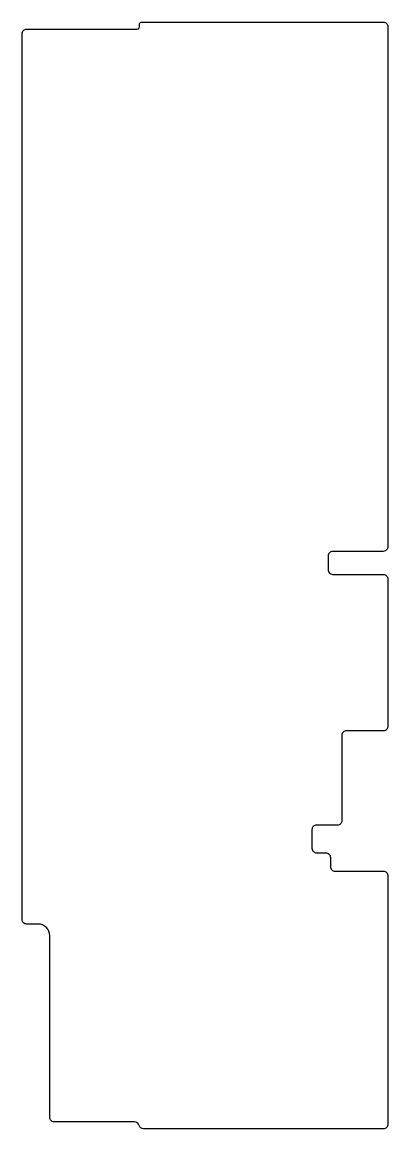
# Model space of a CAD drawing. Header units: millimetres. Extents: x 15 to 174, y -169 to 312.
import ezdxf

# ---------------------------------------------------------------- set-up
doc = ezdxf.new("R2010")
doc.units = ezdxf.units.MM
doc.layers.get('0').update_dxf_attribs({"linetype": 'CONTINUOUS'})

msp = doc.modelspace()

# ---------------------------------------------------------------- linework, layer by layer
for points in [[(172, 72, -0.414214), (174, 70), (174, 6, -0.414214), (172, 4), (156, 4, 0.414214), (154, 2), (154, -35, -0.414214), (152, -37), (143, -37, 0.414214), (141, -39), (141, -47, 0.414214), (143, -49), (147, -49, -0.414214), (149, -51), (149, -55, 0.414214), (151, -57), (172, -57, -0.414214), (174, -59), (174, -167, -0.414214), (172, -169), (67.77, -169, -0.341999), (65.84, -167.5, 0.341999), (63.9, -166), (29, -166, -0.414214), (27, -164), (27, -85, 0.414214), (22, -80), (17, -80, -0.414214), (15, -78), (15, 307, -0.414214), (17, 309), (65, 309, 0.414214), (66, 310), (66, 311, -0.414214), (67, 312), (172, 312, -0.414214), (174, 310), (174, 84, -0.414214), (172, 82), (150, 82, 0.414214), (148, 80), (148, 74, 0.414214), (150, 72)], [(150, 72), (172, 72, -0.414214), (174, 70), (174, 6, -0.414214), (172, 4), (156, 4, 0.414214), (154, 2), (154, -35, -0.414214), (152, -37), (143, -37, 0.414214), (141, -39), (141, -47, 0.414214), (143, -49), (147, -49, -0.414214), (149, -51), (149, -55, 0.414214), (151, -57), (172, -57, -0.414214), (174, -59), (174, -167, -0.414214), (172, -169), (67.77, -169, -0.341999), (65.84, -167.5, 0.341999), (63.9, -166), (29, -166, -0.414214), (27, -164), (27, -85, 0.414214), (22, -80), (17, -80, -0.414214), (15, -78), (15, 307, -0.414214), (17, 309), (65, 309, 0.414214), (66, 310), (66, 311, -0.414214), (67, 312), (172, 312, -0.414214), (174, 310), (174, 84, -0.414214), (172, 82), (150, 82, 0.414214), (148, 80), (148, 74, 0.414214)]]:
    msp.add_lwpolyline(points, format="xyb", close=True)

doc.saveas('drawing.dxf')
